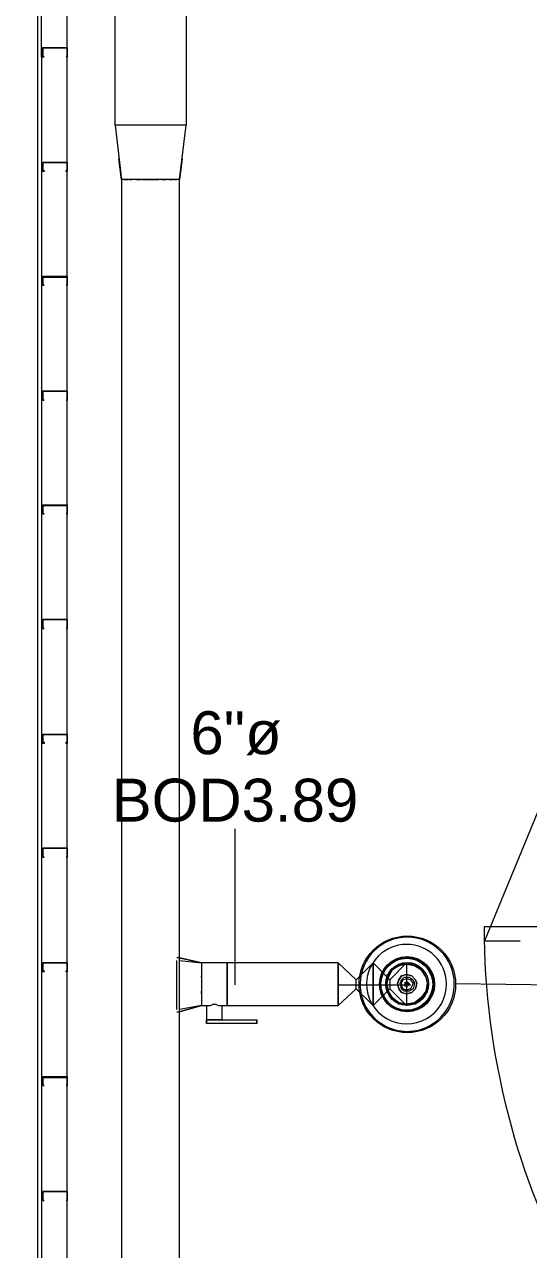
# Model space of a CAD drawing. Header units: metres. Extents: x 29 to 268, y -7 to 151.
# Drawn here: x 88.757 to 90.548, y 28.261 to 32.611 of the extents above; entities that cross this region are included whole.
import ezdxf

# ---------------------------------------------------------------- set-up
doc = ezdxf.new("R2010")
doc.units = ezdxf.units.M
doc.layers.add('HVAC - Ductos', color=5, linetype='Continuous', lineweight=50)
doc.layers.add('PDF2_Geometry', color=7, linetype='Continuous', true_color=0xaaaaaa)
doc.layers.add('PDF2_Text', color=7, linetype='Continuous')
doc.styles.add('PDF Helvetica', font='')
doc.styles.get('PDF Helvetica').set_extended_font_data('Helvetica')

msp = doc.modelspace()

# ---------------------------------------------------------------- linework, layer by layer
at = {"layer": 'HVAC - Ductos', "lineweight": 0}
for points in [[(89.079, 32.2533), (89.079, 34.9071), (89.3312, 34.9071), (89.3312, 32.2533)], [(89.872, 29.2787), (89.872, 29.2741), (89.872, 29.2696), (89.872, 29.2558), (89.872, 29.242), (89.872, 29.2237), (89.872, 29.2008), (89.872, 29.1824), (89.872, 29.1641), (89.872, 29.1504), (89.872, 29.1366), (89.872, 29.1274), (89.872, 29.1366), (89.872, 29.1504), (89.872, 29.1641), (89.872, 29.1824), (89.872, 29.2008), (89.872, 29.2237), (89.872, 29.242), (89.872, 29.2558), (89.872, 29.2696), (89.872, 29.2741)], [(89.872, 29.1274), (89.872, 29.132), (89.872, 29.1458), (89.872, 29.1733), (89.872, 29.2008), (89.872, 29.2329), (89.872, 29.2558), (89.872, 29.2741), (89.872, 29.2787), (89.872, 29.2741), (89.872, 29.2558), (89.872, 29.2329), (89.872, 29.2008), (89.872, 29.1733), (89.872, 29.1504), (89.872, 29.132)], [(89.872, 29.2787), (89.872, 29.2741), (89.872, 29.2558), (89.872, 29.2329), (89.872, 29.2008), (89.872, 29.1733), (89.872, 29.1458), (89.872, 29.132), (89.872, 29.1274), (89.872, 29.132), (89.872, 29.1504), (89.872, 29.1733), (89.872, 29.2008), (89.872, 29.2329), (89.872, 29.2558), (89.872, 29.2741)], [(90.0462, 29.2054), (90.0507, 29.2283), (90.0644, 29.2558), (90.0874, 29.2696), (90.1149, 29.2741), (90.1424, 29.2696), (90.1653, 29.2558), (90.1836, 29.2283), (90.1882, 29.2054), (90.1836, 29.1779), (90.1653, 29.1549), (90.1424, 29.1366), (90.1149, 29.132), (90.0874, 29.1366), (90.0644, 29.1549), (90.0507, 29.1779)], [(89.3861, 29.2283), (89.3861, 29.2329)], [(90.1516, 29.2054), (90.147, 29.2192), (90.1332, 29.2329), (90.1149, 29.2374), (90.0966, 29.2329), (90.0874, 29.2192), (90.0828, 29.2054), (90.0874, 29.2192), (90.0966, 29.2329), (90.1149, 29.2374), (90.1332, 29.2329), (90.147, 29.2192)], [(90.0828, 29.2054), (90.0874, 29.187), (90.0966, 29.1733), (90.1149, 29.1687), (90.1332, 29.1733), (90.147, 29.187), (90.1516, 29.2054), (90.147, 29.187), (90.1332, 29.1733), (90.1149, 29.1687), (90.0966, 29.1733), (90.0874, 29.187)], [(90.092, 29.2054), (90.0966, 29.2192), (90.1057, 29.2283), (90.124, 29.2283), (90.1378, 29.2192), (90.1424, 29.2054), (90.1378, 29.187), (90.124, 29.1779), (90.1057, 29.1779), (90.0966, 29.187)], [(90.092, 29.2054), (90.0966, 29.2192), (90.1057, 29.2283), (90.124, 29.2283), (90.1378, 29.2192), (90.1424, 29.2054), (90.1378, 29.187), (90.124, 29.1779), (90.1057, 29.1779), (90.0966, 29.187)], [(90.0966, 29.2054), (90.1012, 29.2192), (90.1149, 29.2237), (90.1286, 29.2192), (90.1378, 29.2054), (90.1286, 29.187), (90.1149, 29.1824), (90.1012, 29.187)], [(90.1103, 29.2054), (90.1149, 29.2008), (90.1194, 29.2008), (90.1194, 29.2054), (90.1194, 29.21), (90.1149, 29.21), (90.1103, 29.2054), (90.1103, 29.21), (90.1194, 29.21), (90.124, 29.2054), (90.1194, 29.1962), (90.1103, 29.1962)], [(89.3861, 29.1687), (89.3861, 29.1733), (89.3861, 29.1779), (89.3861, 29.1733)]]:
    msp.add_lwpolyline(points, close=True, dxfattribs=at)
for points in [[(89.3174, 32.1342), (89.3082, 32.0608), (89.3312, 32.2533), (89.079, 32.2533), (89.102, 32.0608), (89.0928, 32.1342)], [(89.1066, 32.0608), (89.102, 32.0608), (89.102, 28.2291), (89.1066, 28.2291)], [(89.3082, 32.0608), (89.3036, 32.0608), (89.2898, 32.0608), (89.267, 32.0608), (89.2348, 32.0608), (89.2074, 32.0608), (89.1753, 32.0608), (89.1478, 32.0608), (89.1248, 32.0608), (89.1111, 32.0608), (89.102, 32.0608)], [(89.1111, 32.0608), (89.1157, 32.0608), (89.1248, 32.0608)], [(89.1294, 32.0608), (89.134, 32.0608), (89.1386, 32.0608)], [(89.1524, 32.0608), (89.157, 32.0608), (89.1707, 32.0608)], [(89.1753, 32.0608), (89.1799, 32.0608), (89.2074, 32.0608), (89.2303, 32.0608), (89.2348, 32.0608)], [(89.244, 32.0608), (89.2578, 32.0608), (89.2624, 32.0608)], [(89.2716, 32.0608), (89.2761, 32.0608), (89.2853, 32.0608)], [(89.2898, 32.0608), (89.2944, 32.0608), (89.299, 32.0608)], [(89.3082, 29.2787), (89.3082, 32.0608), (89.3036, 32.0608)], [(90.4128, 29.407), (90.619, 29.9066), (91.687, 29.9066), (91.8932, 29.407)], [(89.5053, 29.2008), (89.5053, 29.7554)], [(90.3944, 29.3612), (90.4128, 29.407)], [(90.3899, 29.3566), (90.3944, 29.3612)], [(90.5182, 29.3566), (90.3899, 29.3566)], [(89.3082, 29.2879), (89.3861, 29.2787), (89.3082, 29.297), (89.299, 29.297)], [(89.299, 29.1046), (89.3082, 29.1046), (89.3082, 29.1092), (89.3082, 29.1183), (89.3082, 29.132), (89.3082, 29.1458), (89.3082, 29.1687), (89.3082, 29.1916), (89.3082, 29.2146), (89.3082, 29.2374), (89.3082, 29.2558), (89.3082, 29.2741), (89.3082, 29.2879), (89.3082, 29.2924), (89.3082, 29.297), (89.3082, 29.2924)], [(89.299, 29.1137), (89.299, 29.1183), (89.299, 29.132), (89.299, 29.1458), (89.299, 29.1687), (89.299, 29.1916), (89.299, 29.2146), (89.299, 29.2374), (89.299, 29.2558), (89.299, 29.2741), (89.299, 29.2879)], [(89.3082, 29.297), (89.3861, 29.2787), (89.3861, 29.2741), (89.3861, 29.2696)], [(89.3082, 29.2924), (89.3082, 29.297), (89.3082, 29.2924)], [(89.4594, 29.077), (89.4594, 29.1274), (89.4778, 29.1274), (89.4778, 29.1366), (89.4778, 29.1504), (89.4778, 29.1641), (89.4778, 29.1824), (89.4778, 29.2008), (89.4778, 29.2237), (89.4778, 29.242), (89.4778, 29.2558), (89.4778, 29.2696), (89.4778, 29.2741), (89.4778, 29.2787), (89.3861, 29.2787), (89.3861, 29.2741), (89.3861, 29.2696), (89.3861, 29.2558), (89.3861, 29.242), (89.3861, 29.2237), (89.3861, 29.2008), (89.3861, 29.1824), (89.3861, 29.1641), (89.3861, 29.1504), (89.3861, 29.1366), (89.3861, 29.132), (89.3861, 29.1274), (89.3082, 29.1137)], [(89.9362, 29.2192), (89.9957, 29.2787), (89.9957, 29.1274), (89.9362, 29.187), (89.9362, 29.2192), (89.872, 29.2787), (89.4778, 29.2787), (89.4778, 29.2741), (89.4778, 29.2696), (89.4778, 29.2558), (89.4778, 29.242), (89.4778, 29.2237), (89.4778, 29.2008), (89.4778, 29.1824), (89.4778, 29.1641), (89.4778, 29.1504), (89.4778, 29.1366), (89.4778, 29.1274), (89.872, 29.1274), (89.872, 29.2787), (89.872, 29.1274), (89.9362, 29.187)], [(89.872, 29.2787), (89.872, 29.2787)], [(90.0553, 29.2192), (90.1149, 29.2787), (90.1149, 29.1274), (90.0553, 29.187), (89.9957, 29.1274), (89.9957, 29.2787), (90.0553, 29.2192), (90.0553, 29.187)], [(90.0507, 29.2374), (90.0644, 29.2558), (90.0828, 29.2696), (90.0874, 29.2741), (90.092, 29.2741), (90.1149, 29.2787), (90.1424, 29.2741), (90.147, 29.2741), (90.147, 29.2696), (90.1699, 29.2558), (90.179, 29.2374)], [(89.3082, 29.2466), (89.3082, 29.2512)], [(89.3861, 29.2558), (89.3861, 29.2512)], [(90.0462, 29.1733), (90.0462, 29.1779), (90.0416, 29.2054), (90.0462, 29.2283), (90.0462, 29.2329), (90.0462, 29.2374)], [(90.1836, 29.2374), (90.1882, 29.2329), (90.1882, 29.2283)], [(89.3082, 29.2192), (89.3082, 29.2237)], [(89.3082, 29.1824), (89.3082, 29.187)], [(89.3861, 29.2054), (89.3861, 29.2008)], [(89.872, 29.2008), (89.9499, 29.2008), (90.0094, 29.2008), (90.0553, 29.2008), (90.092, 29.2008), (90.1103, 29.2008), (90.124, 29.2008), (90.1286, 29.2008), (90.1194, 29.2054), (90.1149, 29.2054)], [(90.1194, 29.2054), (90.1194, 29.2054)], [(90.1286, 29.2008), (90.1286, 29.2008)], [(90.1286, 29.2008), (90.1286, 29.2008)], [(90.1836, 29.2283), (90.1882, 29.2054), (90.1836, 29.1779)], [(90.289, 29.2054), (90.6466, 29.2008)], [(89.3082, 29.1549), (89.3082, 29.1595)], [(89.3861, 29.1549), (89.3861, 29.1458)], [(90.0644, 29.1549), (90.0507, 29.1733)], [(90.092, 29.132), (90.0874, 29.132), (90.0828, 29.1366), (90.0644, 29.1504)], [(90.1699, 29.1504), (90.147, 29.1366), (90.147, 29.132), (90.1424, 29.132)], [(90.1882, 29.1779), (90.1882, 29.1733), (90.1836, 29.1733), (90.1699, 29.1549)], [(89.2853, 28.2291), (89.2944, 28.2291), (89.299, 28.2291), (89.3036, 28.2291), (89.3082, 28.2291), (89.3082, 29.1274)], [(89.3082, 29.1046), (89.3861, 29.1274), (89.3082, 29.1046)], [(89.3082, 29.1046), (89.3082, 29.1092)], [(89.3861, 29.132), (89.3861, 29.1274), (89.4044, 29.1274), (89.4044, 29.077), (89.4044, 29.0633), (89.4044, 29.077), (89.5832, 29.077), (89.5832, 29.0633), (89.4044, 29.0633)], [(89.4044, 29.1274), (89.409, 29.1274), (89.4136, 29.1274), (89.4182, 29.1274), (89.4274, 29.132), (89.4366, 29.132), (89.4457, 29.1274), (89.4503, 29.1274), (89.4549, 29.1274), (89.4594, 29.1274)], [(89.872, 29.1274), (89.872, 29.1274)], [(90.1424, 29.1366), (90.1149, 29.1274), (90.092, 29.1366)], [(89.4549, 29.077), (89.4503, 29.077), (89.4457, 29.077), (89.4366, 29.077), (89.432, 29.077), (89.4274, 29.077), (89.4182, 29.077), (89.4136, 29.077), (89.409, 29.077)], [(89.5832, 29.0633), (89.5832, 29.077)]]:
    msp.add_lwpolyline(points, dxfattribs=at)
msp.add_lwpolyline([(93.0623, 26.052), (93.0623, 28.2658), (93.0576, 28.2658, -0.415298), (91.9162, 29.407), (90.3899, 29.407, 0.255144), (91.6228, 27.1566, 0.254683)], format="xyb", dxfattribs=at)
for points in [[(90.2844, 29.2054, 0.986385), (89.9499, 29.2054, 1.013803)], [(90.257, 29.2054, 0.980566), (89.9728, 29.2054, 1.008603)], [(90.2112, 29.2054, 0.970279), (90.0186, 29.2054, 1.017933)]]:
    msp.add_lwpolyline(points, format="xyb", close=True, dxfattribs=at)
at = {"layer": 'HVAC - Ductos', "color": 7, "lineweight": 0}
for centre, radius in [((90.1175, 29.2027), 0.1715), ((90.1165, 29.2031), 0.0979), ((90.1153, 29.2031), 0.0922), ((90.1175, 29.2031), 0.0937), ((90.1168, 29.2042), 0.0761), ((90.1155, 29.2018), 0.0728)]:
    msp.add_circle(centre, radius, dxfattribs=at)
at = {"layer": 'PDF2_Geometry', "lineweight": 0}
for points in [[(87.3282, 25.2316), (87.3282, 24.8282), (87.3282, 24.4662), (87.3282, 24.4203), (87.3374, 24.4203), (87.3419, 24.4203), (87.3419, 34.4259), (88.804, 34.4259), (88.804, 24.4936), (88.9094, 24.4936), (88.9094, 26.6341)], [(88.8178, 32.5237), (88.8178, 34.4442), (88.804, 34.4442), (87.3419, 34.4442), (87.3419, 34.4259), (87.3419, 24.4203)], [(88.9094, 32.5237), (88.9094, 32.9041)], [(88.8178, 32.4962), (88.8178, 24.5303)], [(88.8224, 32.4962), (88.8224, 32.4962)], [(88.827, 32.4962), (88.827, 32.4962)], [(88.9049, 32.4962), (88.9049, 32.4962)], [(88.9049, 32.4962), (88.9049, 32.4962)], [(88.9094, 31.7125), (88.9094, 32.4962)], [(88.8224, 32.1204), (88.8224, 32.1204)], [(88.8224, 32.1204), (88.8224, 32.1204)], [(88.9094, 32.1204), (88.9094, 32.1204)], [(88.9094, 32.1204), (88.9094, 32.1204)], [(88.8224, 31.7125), (88.8224, 31.7125)], [(88.9094, 31.7125), (88.9094, 31.7125)], [(88.827, 31.685), (88.827, 31.685)], [(88.9049, 31.685), (88.9049, 31.685)], [(88.9094, 30.4979), (88.9094, 31.685)], [(88.8224, 31.3092), (88.8224, 31.3092)], [(88.8224, 31.3092), (88.8224, 31.3092)], [(88.827, 31.2771), (88.827, 31.2771)], [(88.9049, 31.2771), (88.9049, 31.2771)], [(88.9094, 31.3092), (88.9094, 31.3092)], [(88.9094, 31.3092), (88.9094, 31.3092)], [(88.8224, 30.9012), (88.8224, 30.9012)], [(88.9094, 30.9012), (88.9094, 30.9012)], [(88.827, 30.8737), (88.827, 30.8737)], [(88.9049, 30.8737), (88.9049, 30.8737)], [(88.8224, 30.4979), (88.8224, 30.4979)], [(88.8224, 30.4979), (88.8224, 30.4979)], [(88.9094, 30.4979), (88.9094, 30.4979)], [(88.9094, 30.4979), (88.9094, 30.4979)], [(88.827, 30.4658), (88.827, 30.4658)], [(88.9049, 30.4658), (88.9049, 30.4658)], [(88.9094, 30.09), (88.9094, 30.4658)], [(88.8224, 30.09), (88.8224, 30.09)], [(88.8224, 30.09), (88.8224, 30.09)], [(88.9094, 30.09), (88.9094, 30.09)], [(88.9094, 30.09), (88.9094, 30.09)], [(88.9094, 29.682), (88.9094, 30.0579)], [(88.827, 29.6546), (88.827, 29.6546)], [(88.9049, 29.6546), (88.9049, 29.6546)], [(88.9094, 29.2787), (88.9094, 29.6546)], [(88.8224, 29.2787), (88.8224, 29.2787)], [(88.8224, 29.2787), (88.8224, 29.2787)], [(88.9094, 29.2787), (88.9094, 29.2787)], [(88.9094, 29.2787), (88.9094, 29.2787)], [(88.9094, 28.8708), (88.9094, 29.2466)], [(88.8224, 28.8708), (88.8224, 28.8708)], [(88.827, 28.8433), (88.827, 28.8433)], [(88.9049, 28.8433), (88.9049, 28.8433)], [(88.9094, 28.8708), (88.9094, 28.8708)], [(88.9094, 28.4674), (88.9094, 28.8433)], [(88.8224, 28.4674), (88.8224, 28.4674)], [(88.8224, 28.4674), (88.8224, 28.4674)], [(88.9094, 28.4674), (88.9094, 28.4674)], [(88.9094, 28.4674), (88.9094, 28.4674)], [(88.827, 28.4354), (88.827, 28.4354)], [(88.9049, 28.4354), (88.9049, 28.4354)], [(88.9094, 28.0595), (88.9094, 28.4354)]]:
    msp.add_lwpolyline(points, dxfattribs=at)
for points in [[(88.8178, 32.5237), (88.8178, 32.5283), (88.8224, 32.5283), (88.9049, 32.5283), (88.9094, 32.5283), (88.9094, 32.5237), (88.9094, 32.4962), (88.9049, 32.4962), (88.9094, 32.4962), (88.9094, 32.5237), (88.9094, 32.5283), (88.9049, 32.5283), (88.8224, 32.5283), (88.8178, 32.5283), (88.8178, 32.5237), (88.8178, 32.4962)], [(88.8224, 32.4962), (88.8178, 32.4962)], [(88.8224, 32.5237), (88.8224, 32.5283), (88.9094, 32.5283), (88.9094, 32.5237), (88.9094, 32.4962), (88.9049, 32.4962), (88.9094, 32.4962), (88.9094, 32.5237), (88.9094, 32.5283), (88.8224, 32.5283), (88.8224, 32.5237), (88.8224, 32.4962)], [(88.827, 32.4962), (88.8224, 32.4962)], [(88.8224, 32.1204), (88.9094, 32.1204), (88.9094, 32.0883), (88.9049, 32.0883), (88.9049, 32.0929), (88.9094, 32.0929), (88.9094, 32.1204), (88.8224, 32.1204), (88.8224, 32.0929), (88.827, 32.0929), (88.827, 32.0883), (88.8224, 32.0883)], [(88.8224, 31.7125), (88.8224, 31.7171), (88.9094, 31.7171), (88.9094, 31.7125), (88.9094, 31.685), (88.9049, 31.685), (88.9094, 31.685), (88.9094, 31.7125), (88.8224, 31.7125), (88.8224, 31.685)], [(88.827, 31.685), (88.8224, 31.685)], [(88.8224, 31.3092), (88.9094, 31.3092), (88.9094, 31.2771), (88.9049, 31.2771), (88.9094, 31.2771), (88.9094, 31.3092), (88.8224, 31.3092), (88.8224, 31.2771)], [(88.827, 31.2771), (88.8224, 31.2771)], [(88.8224, 30.9012), (88.8224, 30.9058), (88.9094, 30.9058), (88.9094, 30.9012), (88.9094, 30.8737), (88.9049, 30.8737), (88.9094, 30.8737), (88.9094, 30.9012), (88.8224, 30.9012), (88.8224, 30.8737)], [(88.827, 30.8737), (88.8224, 30.8737)], [(88.8224, 30.4979), (88.9094, 30.4979), (88.9094, 30.4658), (88.9049, 30.4658), (88.9094, 30.4658), (88.9094, 30.4979), (88.8224, 30.4979), (88.8224, 30.4658)], [(88.827, 30.4658), (88.8224, 30.4658)], [(88.8224, 30.09), (88.9094, 30.09), (88.9094, 30.0579), (88.9049, 30.0579), (88.9049, 30.0625), (88.9094, 30.0625), (88.9094, 30.09), (88.8224, 30.09), (88.8224, 30.0625), (88.827, 30.0625), (88.827, 30.0579), (88.8224, 30.0579)], [(88.8224, 29.682), (88.8224, 29.6866), (88.9094, 29.6866), (88.9094, 29.682), (88.9094, 29.6546), (88.9049, 29.6546), (88.9094, 29.6546), (88.9094, 29.682), (88.9094, 29.6866), (88.8224, 29.6866), (88.8224, 29.682), (88.8224, 29.6546)], [(88.827, 29.6546), (88.8224, 29.6546)], [(88.8224, 29.2787), (88.9094, 29.2787), (88.9094, 29.2466), (88.9049, 29.2466), (88.9049, 29.2512), (88.9094, 29.2512), (88.9094, 29.2787), (88.8224, 29.2787), (88.8224, 29.2512), (88.827, 29.2512), (88.827, 29.2466), (88.8224, 29.2466)], [(88.8224, 28.8708), (88.8224, 28.8754), (88.9094, 28.8754), (88.9094, 28.8708), (88.9094, 28.8433), (88.9049, 28.8433), (88.9094, 28.8433), (88.9094, 28.8708), (88.8224, 28.8708), (88.8224, 28.8433)], [(88.827, 28.8433), (88.8224, 28.8433)], [(88.8224, 28.4674), (88.9094, 28.4674), (88.9094, 28.4354), (88.9049, 28.4354), (88.9094, 28.4354), (88.9094, 28.4674), (88.8224, 28.4674), (88.8224, 28.4354)], [(88.827, 28.4354), (88.8224, 28.4354)]]:
    msp.add_lwpolyline(points, close=True, dxfattribs=at)
at = {"layer": 'PDF2_Geometry', "color": 254, "lineweight": 0, "true_color": 0xd2d2d2}
for points in [[(88.9003, 32.1204), (88.9003, 32.1204)], [(88.8774, 31.7125), (88.8774, 31.7171)], [(88.882, 30.09), (88.882, 30.09)], [(88.859, 29.6866), (88.859, 29.6866)], [(88.827, 29.6546), (88.827, 29.6546)]]:
    msp.add_lwpolyline(points, dxfattribs=at)

# ---------------------------------------------------------------- texts
at = {"layer": 'PDF2_Text', "lineweight": 0, "char_height": 0.15247, "attachment_point": 4, "style": 'PDF Helvetica'}
for s, insert in [('6"ø', (89.3469, 30.094)), ('BOD3.89', (89.0673, 29.8556))]:
    msp.add_mtext(s, dxfattribs=dict(at, insert=insert))

doc.saveas('drawing.dxf')
